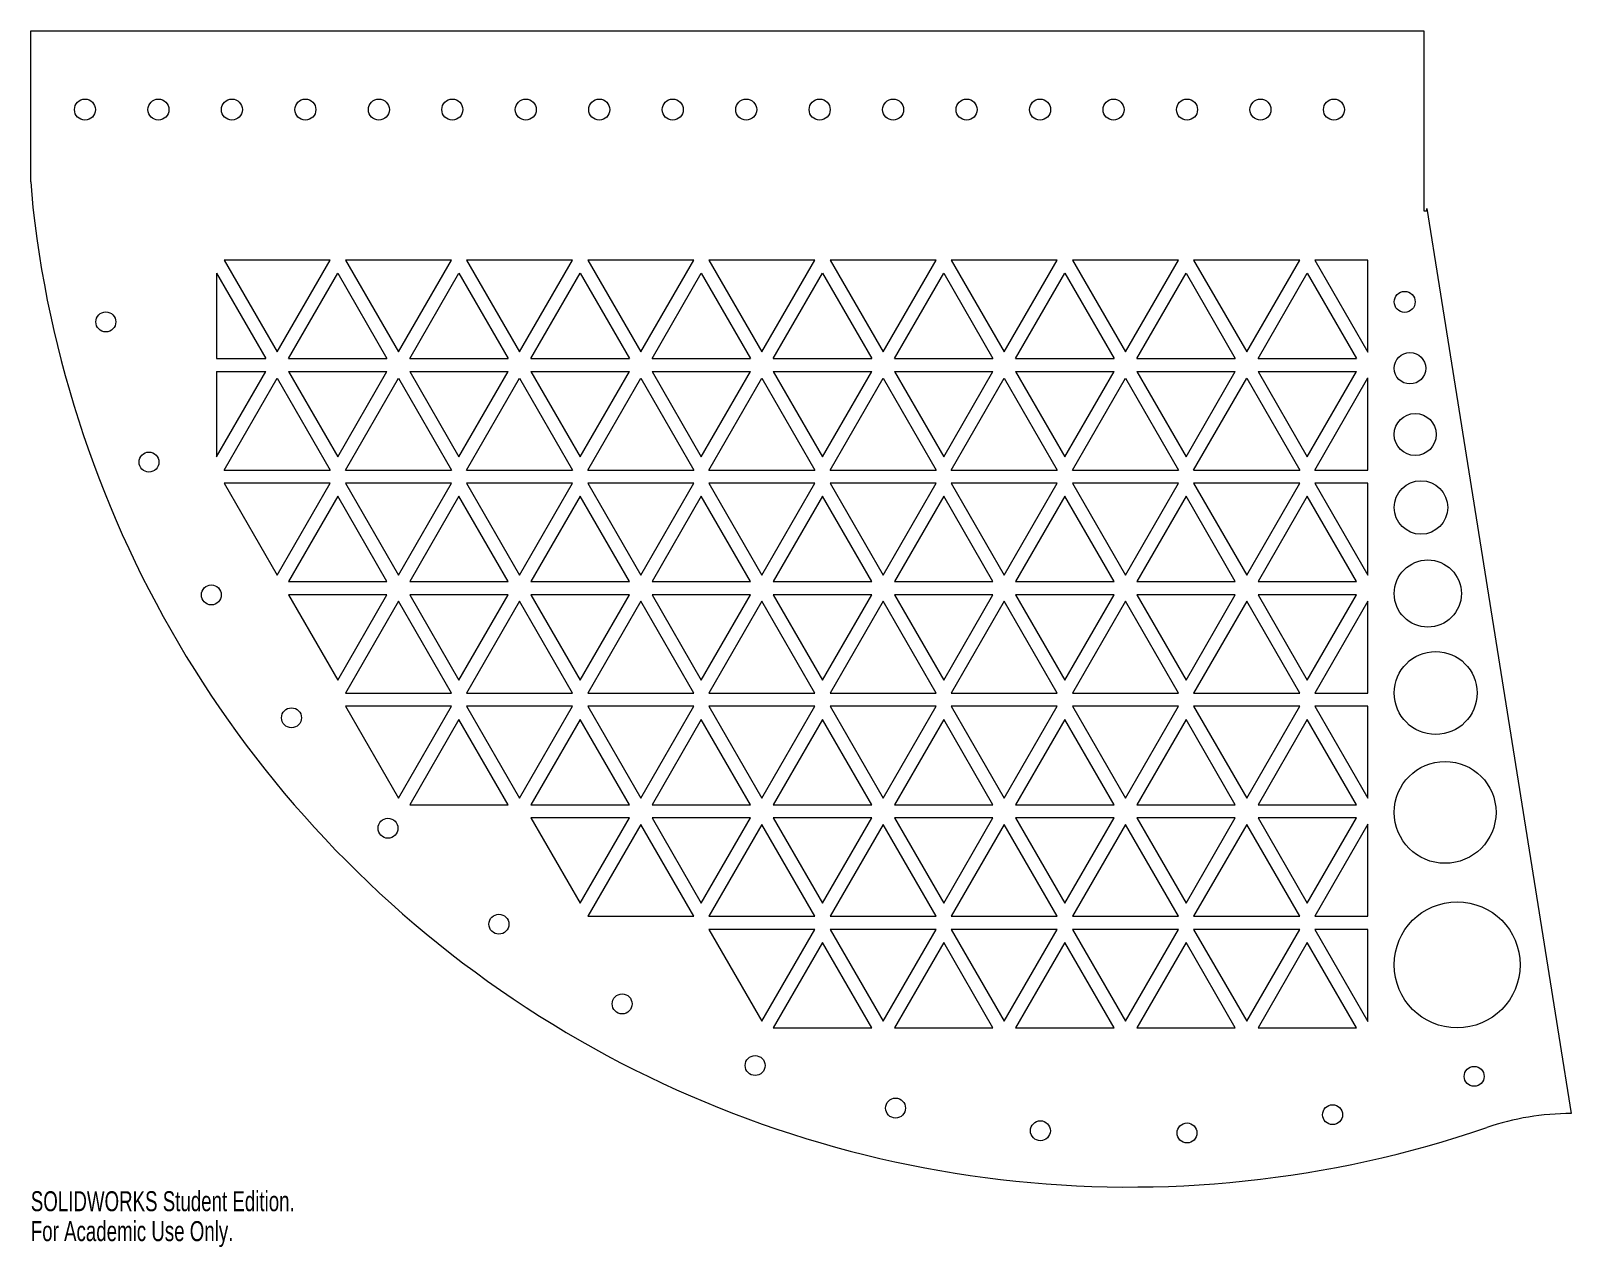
# Model space of a CAD drawing. Header units: inches. Extents: x 1 to 15.7, y -7.3 to 4.2.
import ezdxf

# ---------------------------------------------------------------- set-up
doc = ezdxf.new("R2010")
doc.units = ezdxf.units.IN
doc.header["$MEASUREMENT"] = 0
doc.styles.add('SLDTEXTSTYLE0', font='TXT', dxfattribs={"width": 0.7})

msp = doc.modelspace()

# ---------------------------------------------------------------- linework, layer by layer
at = {"color": 7, "linetype": 'Continuous', "lineweight": 15}
for p, q in [((1.032, 4.245), (14.303, 4.245)), ((1.032, 2.808), (1.032, 4.245)), ((14.303, 4.245), (14.303, 2.531)), ((1.032, 2.808), (1.052, 2.562)), ((14.303, 2.531), (14.334, 2.531)), ((14.334, 2.531), (14.334, 2.554)), ((14.334, 2.554), (15.708, -6.066)), ((2.874, 2.062), (3.379, 1.188)), ((3.884, 2.062), (2.874, 2.062)), ((3.379, 1.188), (3.884, 2.062)), ((5.039, 2.062), (4.029, 2.062)), ((4.029, 2.062), (4.534, 1.188)), ((4.534, 1.188), (5.039, 2.062)), ((5.183, 2.062), (5.688, 1.188)), ((6.194, 2.062), (5.183, 2.062)), ((5.688, 1.188), (6.194, 2.062)), ((7.348, 2.062), (6.338, 2.062)), ((6.338, 2.062), (6.843, 1.188)), ((6.843, 1.188), (7.348, 2.062)), ((7.493, 2.062), (7.998, 1.188)), ((8.503, 2.062), (7.493, 2.062)), ((7.998, 1.188), (8.503, 2.062)), ((9.658, 2.062), (8.647, 2.062)), ((8.647, 2.062), (9.152, 1.188)), ((9.152, 1.188), (9.658, 2.062)), ((9.802, 2.062), (10.307, 1.188)), ((10.812, 2.062), (9.802, 2.062)), ((10.307, 1.188), (10.812, 2.062)), ((11.967, 2.062), (10.957, 2.062)), ((10.957, 2.062), (11.462, 1.188)), ((11.462, 1.188), (11.967, 2.062)), ((12.111, 2.062), (12.617, 1.188)), ((13.122, 2.062), (12.111, 2.062)), ((12.617, 1.188), (13.122, 2.062)), ((13.772, 2.062), (13.266, 2.062)), ((13.266, 2.062), (13.772, 1.186)), ((13.772, 1.186), (13.772, 2.062)), ((2.802, 1.938), (3.271, 1.125)), ((2.802, 1.938), (2.802, 1.125)), ((3.487, 1.125), (3.956, 1.938)), ((3.956, 1.938), (4.425, 1.125)), ((4.642, 1.125), (5.111, 1.938)), ((5.111, 1.938), (5.58, 1.125)), ((5.797, 1.125), (6.266, 1.938)), ((6.266, 1.938), (6.735, 1.125)), ((6.951, 1.125), (7.42, 1.938)), ((7.42, 1.938), (7.89, 1.125)), ((8.106, 1.125), (8.575, 1.938)), ((8.575, 1.938), (9.044, 1.125)), ((9.261, 1.125), (9.73, 1.938)), ((9.73, 1.938), (10.199, 1.125)), ((10.415, 1.125), (10.885, 1.938)), ((10.885, 1.938), (11.354, 1.125)), ((11.57, 1.125), (12.039, 1.938)), ((12.039, 1.938), (12.508, 1.125)), ((12.725, 1.125), (13.194, 1.938)), ((13.194, 1.938), (13.663, 1.125)), ((2.802, 1.125), (3.271, 1.125)), ((3.487, 1.125), (4.425, 1.125)), ((4.642, 1.125), (5.58, 1.125)), ((5.797, 1.125), (6.735, 1.125)), ((6.951, 1.125), (7.89, 1.125)), ((8.106, 1.125), (9.044, 1.125)), ((9.261, 1.125), (10.199, 1.125)), ((10.415, 1.125), (11.354, 1.125)), ((11.57, 1.125), (12.508, 1.125)), ((12.725, 1.125), (13.663, 1.125)), ((2.802, 1), (2.802, 0.188)), ((2.802, 0.188), (3.271, 1)), ((2.802, 1), (3.271, 1)), ((2.874, 0.062), (3.379, 0.938)), ((3.379, 0.938), (3.884, 0.062)), ((3.487, 1), (3.956, 0.188)), ((3.487, 1), (4.425, 1)), ((3.956, 0.188), (4.425, 1)), ((4.029, 0.062), (4.534, 0.938)), ((4.534, 0.938), (5.039, 0.062)), ((4.642, 1), (5.111, 0.188)), ((4.642, 1), (5.58, 1)), ((5.111, 0.188), (5.58, 1)), ((5.183, 0.062), (5.688, 0.938)), ((5.688, 0.938), (6.194, 0.062)), ((5.797, 1), (6.266, 0.188)), ((5.797, 1), (6.735, 1)), ((6.266, 0.188), (6.735, 1)), ((6.338, 0.062), (6.843, 0.938)), ((6.843, 0.938), (7.348, 0.062)), ((6.951, 1), (7.42, 0.188)), ((6.951, 1), (7.89, 1)), ((7.42, 0.188), (7.89, 1)), ((7.493, 0.062), (7.998, 0.938)), ((7.998, 0.938), (8.503, 0.062)), ((8.106, 1), (8.575, 0.188)), ((8.106, 1), (9.044, 1)), ((8.575, 0.188), (9.044, 1)), ((8.647, 0.062), (9.152, 0.938)), ((9.152, 0.938), (9.658, 0.062)), ((9.261, 1), (9.73, 0.188)), ((9.261, 1), (10.199, 1)), ((9.73, 0.188), (10.199, 1)), ((9.802, 0.062), (10.307, 0.938)), ((10.307, 0.938), (10.812, 0.062)), ((10.415, 1), (10.885, 0.188)), ((10.415, 1), (11.354, 1)), ((10.885, 0.188), (11.354, 1)), ((10.957, 0.062), (11.462, 0.938)), ((11.462, 0.938), (11.967, 0.062)), ((11.57, 1), (12.039, 0.188)), ((11.57, 1), (12.508, 1)), ((12.039, 0.188), (12.508, 1)), ((12.111, 0.062), (12.617, 0.938)), ((12.617, 0.938), (13.122, 0.062)), ((12.725, 1), (13.194, 0.188)), ((12.725, 1), (13.663, 1)), ((13.194, 0.188), (13.663, 1)), ((13.266, 0.062), (13.772, 0.939)), ((13.772, 0.062), (13.772, 0.939)), ((2.874, 0.062), (3.884, 0.062)), ((4.029, 0.062), (5.039, 0.062)), ((5.183, 0.062), (6.194, 0.062)), ((6.338, 0.062), (7.348, 0.062)), ((7.493, 0.062), (8.503, 0.062)), ((8.647, 0.062), (9.658, 0.062)), ((9.802, 0.062), (10.812, 0.062)), ((10.957, 0.062), (11.967, 0.062)), ((12.111, 0.062), (13.122, 0.062)), ((13.266, 0.062), (13.772, 0.062)), ((3.884, -0.062), (2.874, -0.062)), ((2.874, -0.062), (3.379, -0.938)), ((3.379, -0.938), (3.884, -0.062)), ((4.029, -0.062), (4.534, -0.938)), ((5.039, -0.062), (4.029, -0.062)), ((4.534, -0.938), (5.039, -0.062)), ((6.194, -0.062), (5.183, -0.062)), ((5.183, -0.062), (5.688, -0.938)), ((5.688, -0.938), (6.194, -0.062)), ((6.338, -0.062), (6.843, -0.938)), ((7.348, -0.062), (6.338, -0.062)), ((6.843, -0.938), (7.348, -0.062)), ((8.503, -0.062), (7.493, -0.062)), ((7.493, -0.062), (7.998, -0.938)), ((7.998, -0.938), (8.503, -0.062)), ((9.658, -0.062), (8.647, -0.062)), ((8.647, -0.062), (9.152, -0.938)), ((9.152, -0.938), (9.658, -0.062)), ((10.812, -0.062), (9.802, -0.062)), ((9.802, -0.062), (10.307, -0.938)), ((10.307, -0.938), (10.812, -0.062)), ((10.957, -0.062), (11.462, -0.938)), ((11.967, -0.062), (10.957, -0.062)), ((11.462, -0.938), (11.967, -0.062)), ((13.122, -0.062), (12.111, -0.062)), ((12.111, -0.062), (12.617, -0.938)), ((12.617, -0.938), (13.122, -0.062)), ((13.772, -0.062), (13.266, -0.062)), ((13.266, -0.062), (13.772, -0.939)), ((13.772, -0.939), (13.772, -0.062)), ((3.956, -0.188), (3.487, -1)), ((4.425, -1), (3.956, -0.188)), ((5.111, -0.188), (4.642, -1)), ((5.58, -1), (5.111, -0.188)), ((6.266, -0.188), (5.797, -1)), ((6.735, -1), (6.266, -0.188)), ((7.42, -0.188), (6.951, -1)), ((7.89, -1), (7.42, -0.188)), ((8.575, -0.188), (8.106, -1)), ((9.044, -1), (8.575, -0.188)), ((9.73, -0.188), (9.261, -1)), ((10.199, -1), (9.73, -0.188)), ((10.885, -0.188), (10.415, -1)), ((11.354, -1), (10.885, -0.188)), ((12.039, -0.188), (11.57, -1)), ((12.508, -1), (12.039, -0.188)), ((13.194, -0.188), (12.725, -1)), ((13.663, -1), (13.194, -0.188)), ((3.487, -1), (4.425, -1)), ((4.642, -1), (5.58, -1)), ((5.797, -1), (6.735, -1)), ((6.951, -1), (7.89, -1)), ((8.106, -1), (9.044, -1)), ((9.261, -1), (10.199, -1)), ((10.415, -1), (11.354, -1)), ((11.57, -1), (12.508, -1)), ((12.725, -1), (13.663, -1)), ((3.487, -1.125), (3.956, -1.938)), ((4.425, -1.125), (3.487, -1.125)), ((3.956, -1.938), (4.425, -1.125)), ((5.58, -1.125), (4.642, -1.125)), ((4.642, -1.125), (5.111, -1.938)), ((5.111, -1.938), (5.58, -1.125)), ((5.797, -1.125), (6.266, -1.938)), ((6.735, -1.125), (5.797, -1.125)), ((6.266, -1.938), (6.735, -1.125)), ((7.89, -1.125), (6.951, -1.125)), ((6.951, -1.125), (7.42, -1.938)), ((7.42, -1.938), (7.89, -1.125)), ((8.106, -1.125), (8.575, -1.938)), ((9.044, -1.125), (8.106, -1.125)), ((8.575, -1.938), (9.044, -1.125)), ((10.199, -1.125), (9.261, -1.125)), ((9.261, -1.125), (9.73, -1.938)), ((9.73, -1.938), (10.199, -1.125)), ((10.415, -1.125), (10.885, -1.938)), ((11.354, -1.125), (10.415, -1.125)), ((10.885, -1.938), (11.354, -1.125)), ((12.508, -1.125), (11.57, -1.125)), ((11.57, -1.125), (12.039, -1.938)), ((12.039, -1.938), (12.508, -1.125)), ((12.725, -1.125), (13.194, -1.938)), ((13.663, -1.125), (12.725, -1.125)), ((13.194, -1.938), (13.663, -1.125)), ((4.534, -1.188), (4.029, -2.062)), ((5.039, -2.062), (4.534, -1.188)), ((5.688, -1.188), (5.183, -2.062)), ((6.194, -2.062), (5.688, -1.188)), ((6.843, -1.188), (6.338, -2.062)), ((7.348, -2.062), (6.843, -1.188)), ((7.998, -1.188), (7.493, -2.062)), ((8.503, -2.062), (7.998, -1.188)), ((9.152, -1.188), (8.647, -2.062)), ((9.658, -2.062), (9.152, -1.188)), ((10.307, -1.188), (9.802, -2.062)), ((10.812, -2.062), (10.307, -1.188)), ((11.462, -1.188), (10.957, -2.062)), ((11.967, -2.062), (11.462, -1.188)), ((12.617, -1.188), (12.111, -2.062)), ((13.122, -2.062), (12.617, -1.188)), ((13.772, -1.186), (13.266, -2.062)), ((13.772, -2.062), (13.772, -1.186)), ((4.029, -2.062), (5.039, -2.062)), ((5.039, -2.188), (4.029, -2.188)), ((4.029, -2.188), (4.534, -3.062)), ((4.534, -3.062), (5.039, -2.188)), ((5.183, -2.062), (6.194, -2.062)), ((5.183, -2.188), (5.688, -3.062)), ((6.194, -2.188), (5.183, -2.188)), ((5.688, -3.062), (6.194, -2.188)), ((6.338, -2.062), (7.348, -2.062)), ((7.348, -2.188), (6.338, -2.188)), ((6.338, -2.188), (6.843, -3.062)), ((6.843, -3.062), (7.348, -2.188)), ((7.493, -2.062), (8.503, -2.062)), ((7.493, -2.188), (7.998, -3.062)), ((8.503, -2.188), (7.493, -2.188)), ((7.998, -3.062), (8.503, -2.188)), ((8.647, -2.062), (9.658, -2.062)), ((9.658, -2.188), (8.647, -2.188)), ((8.647, -2.188), (9.152, -3.062)), ((9.152, -3.062), (9.658, -2.188)), ((9.802, -2.062), (10.812, -2.062)), ((9.802, -2.188), (10.307, -3.062)), ((10.812, -2.188), (9.802, -2.188)), ((10.307, -3.062), (10.812, -2.188)), ((10.957, -2.062), (11.967, -2.062)), ((11.967, -2.188), (10.957, -2.188)), ((10.957, -2.188), (11.462, -3.062)), ((11.462, -3.062), (11.967, -2.188)), ((12.111, -2.062), (13.122, -2.062)), ((12.111, -2.188), (12.617, -3.062)), ((13.122, -2.188), (12.111, -2.188)), ((12.617, -3.062), (13.122, -2.188)), ((13.266, -2.062), (13.772, -2.062)), ((13.772, -2.188), (13.266, -2.188)), ((13.266, -2.188), (13.772, -3.064)), ((13.772, -3.064), (13.772, -2.188)), ((5.111, -2.312), (4.642, -3.125)), ((5.58, -3.125), (5.111, -2.312)), ((6.266, -2.312), (5.797, -3.125)), ((6.735, -3.125), (6.266, -2.312)), ((7.42, -2.312), (6.951, -3.125)), ((7.89, -3.125), (7.42, -2.312)), ((8.575, -2.312), (8.106, -3.125)), ((9.044, -3.125), (8.575, -2.312)), ((9.73, -2.312), (9.261, -3.125)), ((10.199, -3.125), (9.73, -2.312)), ((10.885, -2.312), (10.415, -3.125)), ((11.354, -3.125), (10.885, -2.312)), ((12.039, -2.312), (11.57, -3.125)), ((12.508, -3.125), (12.039, -2.312)), ((13.194, -2.312), (12.725, -3.125)), ((13.663, -3.125), (13.194, -2.312)), ((4.642, -3.125), (5.58, -3.125)), ((5.797, -3.125), (6.735, -3.125)), ((6.951, -3.125), (7.89, -3.125)), ((8.106, -3.125), (9.044, -3.125)), ((9.261, -3.125), (10.199, -3.125)), ((10.415, -3.125), (11.354, -3.125)), ((11.57, -3.125), (12.508, -3.125)), ((12.725, -3.125), (13.663, -3.125)), ((5.797, -3.25), (6.266, -4.062)), ((6.735, -3.25), (5.797, -3.25)), ((6.266, -4.062), (6.735, -3.25)), ((6.843, -3.312), (6.338, -4.188)), ((7.348, -4.188), (6.843, -3.312)), ((6.951, -3.25), (7.42, -4.062)), ((7.89, -3.25), (6.951, -3.25)), ((7.42, -4.062), (7.89, -3.25)), ((7.998, -3.312), (7.493, -4.188)), ((8.503, -4.188), (7.998, -3.312)), ((8.106, -3.25), (8.575, -4.062)), ((9.044, -3.25), (8.106, -3.25)), ((8.575, -4.062), (9.044, -3.25)), ((9.152, -3.312), (8.647, -4.188)), ((9.658, -4.188), (9.152, -3.312)), ((9.261, -3.25), (9.73, -4.062)), ((10.199, -3.25), (9.261, -3.25)), ((9.73, -4.062), (10.199, -3.25)), ((10.307, -3.312), (9.802, -4.188)), ((10.812, -4.188), (10.307, -3.312)), ((10.415, -3.25), (10.885, -4.062)), ((11.354, -3.25), (10.415, -3.25)), ((10.885, -4.062), (11.354, -3.25)), ((11.462, -3.312), (10.957, -4.188)), ((11.967, -4.188), (11.462, -3.312)), ((11.57, -3.25), (12.039, -4.062)), ((12.508, -3.25), (11.57, -3.25)), ((12.039, -4.062), (12.508, -3.25)), ((12.617, -3.312), (12.111, -4.188)), ((13.122, -4.188), (12.617, -3.312)), ((12.725, -3.25), (13.194, -4.062)), ((13.663, -3.25), (12.725, -3.25)), ((13.194, -4.062), (13.663, -3.25)), ((13.772, -3.311), (13.266, -4.188)), ((13.772, -4.188), (13.772, -3.311)), ((6.338, -4.188), (7.348, -4.188)), ((7.493, -4.188), (8.503, -4.188)), ((8.647, -4.188), (9.658, -4.188)), ((9.802, -4.188), (10.812, -4.188)), ((10.957, -4.188), (11.967, -4.188)), ((12.111, -4.188), (13.122, -4.188)), ((13.266, -4.188), (13.772, -4.188)), ((8.503, -4.312), (7.493, -4.312)), ((7.493, -4.312), (7.998, -5.188)), ((7.998, -5.188), (8.503, -4.312)), ((8.647, -4.312), (9.152, -5.188)), ((9.658, -4.312), (8.647, -4.312)), ((9.152, -5.188), (9.658, -4.312)), ((10.812, -4.312), (9.802, -4.312)), ((9.802, -4.312), (10.307, -5.188)), ((10.307, -5.188), (10.812, -4.312)), ((10.957, -4.312), (11.462, -5.188)), ((11.967, -4.312), (10.957, -4.312)), ((11.462, -5.188), (11.967, -4.312)), ((13.122, -4.312), (12.111, -4.312)), ((12.111, -4.312), (12.617, -5.188)), ((12.617, -5.188), (13.122, -4.312)), ((13.772, -4.312), (13.266, -4.312)), ((13.266, -4.312), (13.772, -5.189)), ((13.772, -5.189), (13.772, -4.312)), ((8.575, -4.438), (8.106, -5.25)), ((9.044, -5.25), (8.575, -4.438)), ((9.73, -4.438), (9.261, -5.25)), ((10.199, -5.25), (9.73, -4.438)), ((10.885, -4.438), (10.415, -5.25)), ((11.354, -5.25), (10.885, -4.438)), ((12.039, -4.438), (11.57, -5.25)), ((12.508, -5.25), (12.039, -4.438)), ((13.194, -4.438), (12.725, -5.25)), ((13.663, -5.25), (13.194, -4.438)), ((8.106, -5.25), (9.044, -5.25)), ((9.261, -5.25), (10.199, -5.25)), ((10.415, -5.25), (11.354, -5.25)), ((11.57, -5.25), (12.508, -5.25)), ((12.725, -5.25), (13.663, -5.25))]:
    msp.add_line(p, q, dxfattribs=at)
for centre, radius in [((1.548, 3.495), 0.1), ((2.248, 3.495), 0.1), ((2.948, 3.495), 0.1), ((3.648, 3.495), 0.1), ((4.348, 3.495), 0.1), ((5.048, 3.495), 0.1), ((5.748, 3.495), 0.1), ((6.448, 3.495), 0.1), ((7.148, 3.495), 0.1), ((7.848, 3.495), 0.1), ((8.548, 3.495), 0.1), ((9.248, 3.495), 0.1), ((9.948, 3.495), 0.1), ((10.648, 3.495), 0.1), ((11.348, 3.495), 0.1), ((12.048, 3.495), 0.1), ((12.748, 3.495), 0.1), ((13.448, 3.495), 0.1), ((14.122, 1.664), 0.1), ((1.747, 1.473), 0.095), ((14.172, 1.032), 0.15), ((14.222, 0.401), 0.2), ((2.158, 0.138), 0.095), ((14.277, -0.294), 0.255), ((14.342, -1.114), 0.32), ((2.752, -1.127), 0.095), ((14.417, -2.061), 0.395), ((3.516, -2.297), 0.095), ((14.507, -3.198), 0.485), ((4.435, -3.349), 0.095), ((14.622, -4.65), 0.6), ((5.492, -4.263), 0.095), ((6.666, -5.022), 0.095), ((7.933, -5.609), 0.095), ((14.784, -5.712), 0.095), ((9.271, -6.014), 0.095), ((13.435, -6.077), 0.095), ((10.651, -6.23), 0.095), ((12.048, -6.251), 0.095)]:
    msp.add_circle(centre, radius, dxfattribs=at)
for centre, radius, start, end in [((11.5, 3.75), 10.516, 186.4841, 288.8879), ((15.708, -8.55), 2.484, 90, 108.8879)]:
    msp.add_arc(centre, radius, start, end, dxfattribs=at)

# ---------------------------------------------------------------- texts
at = {"color": 7, "linetype": 'Continuous', "char_height": 0.1903, "attachment_point": 1, "style": 'SLDTEXTSTYLE0'}
for s, insert in [('SOLIDWORKS Student Edition.', (1.032, -6.806)), ('For Academic Use Only.', (1.032, -7.091))]:
    msp.add_mtext(s, dxfattribs=dict(at, insert=insert))

doc.saveas('drawing.dxf')
